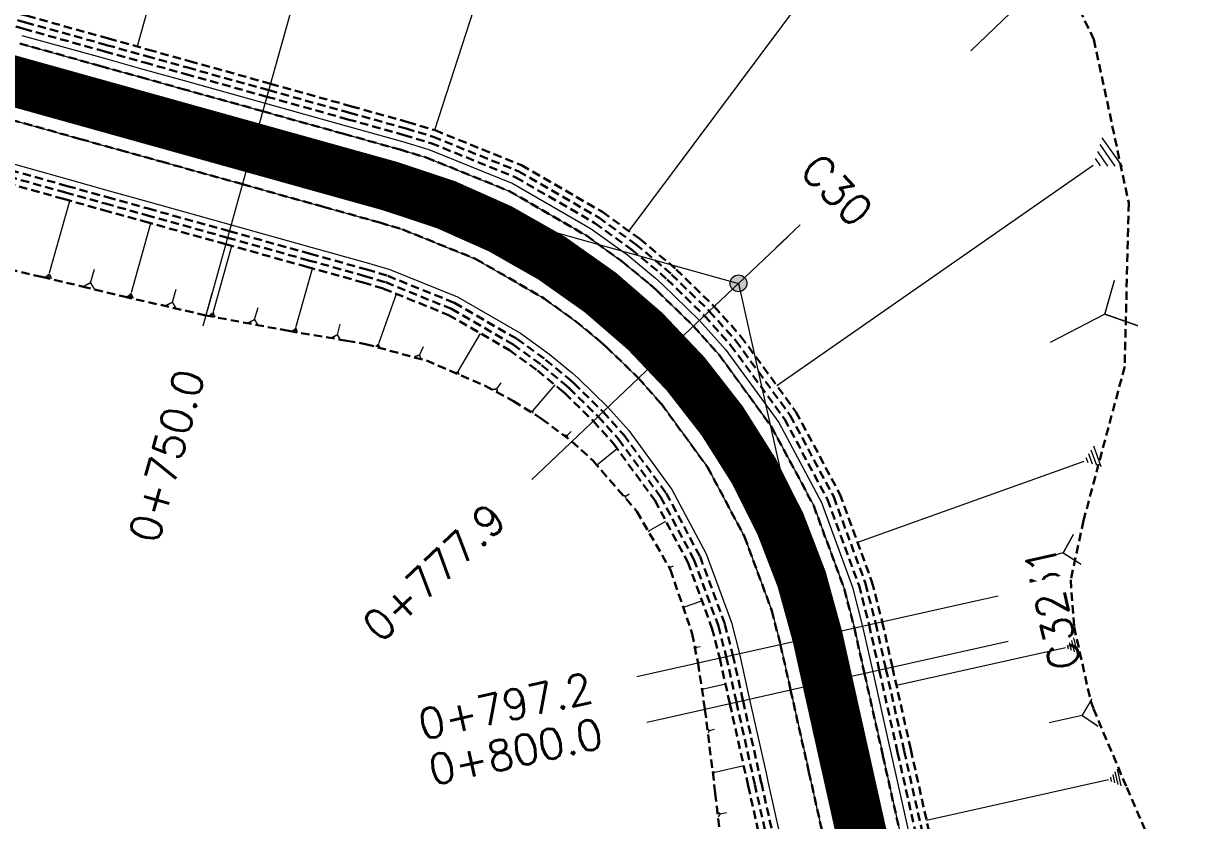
# Model space of a CAD drawing. Header units: metres. Extents: x 544752 to 548977, y 1840603 to 1844608.
# Drawn here: x 545321.3 to 545390.2, y 1844156.7 to 1844204.1 of the extents above; entities that cross this region are included whole.
import ezdxf

# ---------------------------------------------------------------- set-up
doc = ezdxf.new("R2010")
doc.units = ezdxf.units.M
doc.header["$MEASUREMENT"] = 0
for name, pattern in [('ACAD_ISO02W100', [15, 12, -3]), ('Anordnung Grundriss$0$GESTRICHELT', [0.75, 0.5, -0.25]), ('HIDDEN', [0.375, 0.25, -0.125])]:
    doc.linetypes.add(name, pattern=pattern)
doc.layers.add('C-ROAD', color=7, linetype='Continuous')
for name, color, linetype, lineweight in [('C-ROAD-CORR', 5, 'Continuous', 0), ('C-ROAD-SAMP', 150, 'HIDDEN', 0), ('C-ROAD-SAMP-TEXT', 11, 'Continuous', 0), ('C-ROAD-STAN', 11, 'Continuous', 0), ('C-TOPO-FEAT', 94, 'Continuous', 5)]:
    doc.layers.add(name, color=color, linetype=linetype, lineweight=lineweight)

# ---------------------------------------------------------------- blocks, each defined once
blk = doc.blocks.new('STA')
blk.add_circle((0, 0), 0.03600344113496039)
blk = doc.blocks.new('PI')
h = blk.add_hatch(color=256)
h.dxf.hatch_style = 1
h.paths.add_polyline_path([(0.01097384885793593, 0, 1), (-0.01097384885793593, 0, 1)])
at = {"xscale": 0.3048, "yscale": 0.3048, "zscale": 0.3048}
blk.add_blockref('STA', (0, 0), dxfattribs=at)

msp = doc.modelspace()

# ---------------------------------------------------------------- linework, layer by layer
at = {"layer": 'C-ROAD', "color": 3, "linetype": 'Continuous', "lineweight": 13}
for p, q in [((545343.1364417431, 1844194.410548494), (545363.8491782346, 1844188.630537309)), ((545363.8491782346, 1844188.630537309), (545368.5368392748, 1844167.643593362))]:
    msp.add_line(p, q, dxfattribs=at)
at = {"layer": 'C-ROAD', "color": 1, "linetype": 'ACAD_ISO02W100', "lineweight": 60, "ltscale": 0.1, "const_width": 3, "flags": 128}
msp.add_lwpolyline([(545294.8214427129, 1844207.893133711), (545343.1364417431, 1844194.410548494)], dxfattribs=at)
at = {"layer": 'C-ROAD-CORR', "color": 160, "linetype": 'Continuous'}
for p, q in [((545334.8627344263, 1844226.879871774, 780.0105896100216), (545328.1160348161, 1844202.702996206, 754.9100065913393)), ((545354.9178421801, 1844225.913982085, 782.8826782758778), (545345.7803195175, 1844197.737228187, 753.2606911034452)), ((545381.365858727, 1844206.015168983, 779.2578371764009), (545377.6611257155, 1844202.440602744, 774.1082795109261)), ((545386.2268451088, 1844195.588932313, 776.3063194580221), (545385.3315571191, 1844196.874587877, 776.3063194580221)), ((545386.6617610102, 1844195.573609272, 776.6551829387563), (545385.4680436907, 1844197.287816691, 776.6551829387563)), ((545385.357013306, 1844195.619578395, 775.6085924965538), (545385.0585839761, 1844196.04813025, 775.6085924965538)), ((545385.7919292074, 1844195.604255354, 775.957455977288), (545385.1950705476, 1844196.461359064, 775.957455977288)), ((545322.9082841176, 1844189.250876069, 759.449795520066), (545324.1062261729, 1844193.543715188, 754.9929431704558)), ((545327.7682096123, 1844188.077960236, 758.7074460258102), (545328.9187026526, 1844192.200765264, 754.4271241294124)), ((545332.6395330008, 1844186.955853655, 757.9801032930405), (545333.728599302, 1844190.858535258, 753.9283149093549)), ((545322.706601308, 1844189.095906618, 759.6532716891074), (545323.0005836042, 1844189.013869126, 759.6532716891074)), ((545322.7738289112, 1844189.147563102, 759.585446299427), (545322.9698171086, 1844189.09287144, 759.585446299427)), ((545322.8410565144, 1844189.199219585, 759.5176209097465), (545322.9390506131, 1844189.171873755, 759.5176209097465)), ((545325.339462214, 1844188.669549091, 759.06719845132), (545325.5657327168, 1844189.480392037, 758.2253762469545)), ((545337.5467482929, 1844186.011234389, 757.1482733241986), (545338.5258441938, 1844189.519835799, 753.505621455186)), ((545322.6393737048, 1844189.044250134, 759.7210970787879), (545323.0313500997, 1844188.934866811, 759.7210970787879)), ((545327.5099504113, 1844187.879518501, 758.9680016626637), (545327.886401102, 1844187.774467717, 758.9680016626637)), ((545327.5745152115, 1844187.929128935, 758.9028627534503), (545327.8568532296, 1844187.850340847, 758.9028627534503)), ((545327.6390800119, 1844187.978739368, 758.837723844237), (545327.8273053571, 1844187.926213977, 758.837723844237)), ((545327.7036448121, 1844188.028349802, 758.7725849350236), (545327.7977574847, 1844188.002087106, 758.7725849350236)), ((545330.2024808248, 1844187.510065191, 758.3478900786855), (545330.4188828844, 1844188.285544459, 757.5427826661576)), ((545342.4650147962, 1844185.055397456, 756.2598515003901), (545343.5145748497, 1844188.004589606, 753.1240096991437)), ((545335.0926655924, 1844186.480764518, 757.5647231804626), (545335.2923180204, 1844187.196221288, 756.8219314999069)), ((545332.395062688, 1844186.768007054, 758.2267474306283), (545332.7514140496, 1844186.668565106, 758.2267474306283)), ((545332.4561802662, 1844186.814968704, 758.1650863962313), (545332.7234437874, 1844186.740387243, 758.1650863962313)), ((545332.5172978444, 1844186.861930354, 758.1034253618344), (545332.6954735252, 1844186.81220938, 758.1034253618344)), ((545332.5784154226, 1844186.908892004, 758.0417643274375), (545332.667503263, 1844186.884031517, 758.0417643274375)), ((545385.6130620312, 1844186.801327367, 770.9929859128514), (545382.3691613954, 1844185.121999941, 767.332735054858)), ((545337.3269638035, 1844185.842355933, 757.3700121327632), (545337.6473319547, 1844185.752955312, 757.3700121327632)), ((545337.3819099258, 1844185.884575547, 757.3145774306221), (545337.6221860392, 1844185.817525081, 757.3145774306221)), ((545337.4368560482, 1844185.926795161, 757.2591427284809), (545337.5970401238, 1844185.882094851, 757.2591427284809)), ((545337.4918021705, 1844185.969014775, 757.2037080263398), (545337.5718942083, 1844185.94666462, 757.2037080263398)), ((545340.0066743147, 1844185.575893043, 756.7252443724838), (545340.1830299159, 1844186.207865366, 756.0691267645899)), ((545347.2168107919, 1844183.425097746, 755.3844109110704), (545348.5144127591, 1844185.655791639, 752.7967442248068)), ((545342.3162537321, 1844184.956783558, 756.402883148074), (545342.5180310408, 1844184.884974943, 756.402883148074)), ((545342.3658407535, 1844184.989654857, 756.3552059321794), (545342.5003589592, 1844184.941782448, 756.3552059321794)), ((545342.4154277749, 1844185.022526157, 756.3075287162848), (545342.4826868777, 1844184.998589952, 756.3075287162848)), ((545342.2666667107, 1844184.923912258, 756.4505603639686), (545342.5357031223, 1844184.828167439, 756.4505603639686)), ((545344.8887803224, 1844184.370877488, 755.8006996406991), (545345.1210644307, 1844184.870951504, 755.2485831982707)), ((545347.0362446198, 1844183.348662386, 755.5416995216409), (545347.2396302094, 1844183.23035232, 755.5416995216409)), ((545347.0813861628, 1844183.367771226, 755.5023773689983), (545347.233925355, 1844183.279038677, 755.5023773689983)), ((545347.1265277058, 1844183.386880066, 755.4630552163557), (545347.2282205006, 1844183.327725033, 755.4630552163557)), ((545347.1716692488, 1844183.405988906, 755.423733063713), (545347.2225156463, 1844183.37641139, 755.423733063713)), ((545349.4893968663, 1844182.35551168, 754.982938575292), (545349.7469265251, 1844182.718167668, 754.5378793168738)), ((545351.6511790754, 1844181.078878343, 754.5818717067956), (545352.9445956693, 1844182.592689355, 752.5902005590611)), ((545351.503354593, 1844181.045783736, 754.703092393786), (545351.6415590434, 1844180.92770035, 754.703092393786)), ((545351.5403107136, 1844181.054057387, 754.6727872220384), (545351.6439640514, 1844180.965494848, 754.6727872220384)), ((545351.5772668341, 1844181.062331039, 754.6424820502908), (545351.6463690595, 1844181.003289346, 754.6424820502908)), ((545351.6142229547, 1844181.070604691, 754.6121768785432), (545351.6487740674, 1844181.041083845, 754.6121768785432)), ((545353.6765093898, 1844179.599456115, 754.1791981288109), (545353.9082864705, 1844179.826541583, 753.8545247308854)), ((545355.5117201386, 1844177.895964318, 753.81953338417), (545356.6287813016, 1844178.812860749, 752.3730337273187)), ((545385.4024033365, 1844177.721562749, 766.8373024376745), (545384.9631882217, 1844178.947626192, 766.8373024376745)), ((545384.6246659469, 1844177.961728982, 766.1849784394346), (545384.5148621681, 1844178.268244843, 766.1849784394346)), ((545384.8839117434, 1844177.881673571, 766.4024197721812), (545384.664304186, 1844178.494705292, 766.4024197721812)), ((545385.14315754, 1844177.80161816, 766.6198611049278), (545384.8137462038, 1844178.721165742, 766.6198611049278)), ((545355.4019150166, 1844177.891151615, 753.9075425403962), (545355.4855948994, 1844177.789203844, 753.9075425403962)), ((545355.4293662971, 1844177.892354791, 753.8855402513396), (545355.4921262092, 1844177.815893963, 753.8855402513396)), ((545355.4568175776, 1844177.893557967, 753.8635379622831), (545355.498657519, 1844177.842584081, 753.8635379622831)), ((545355.4842688581, 1844177.894761143, 753.8415356732265), (545355.5051888288, 1844177.8692742, 753.8415356732265)), ((545357.1416039341, 1844175.989854805, 753.4666113318686), (545357.3405624737, 1844176.125883295, 753.2250125487332)), ((545358.4781614026, 1844173.948916893, 753.2213012489882), (545358.5282525861, 1844173.859968883, 753.2213012489882)), ((545358.4992474689, 1844173.946146922, 753.2042457864198), (545358.5368158565, 1844173.879435915, 753.2042457864198)), ((545358.520333535, 1844173.943376952, 753.1871903238515), (545358.5453791269, 1844173.898902947, 753.1871903238515)), ((545358.5414196013, 1844173.940606981, 753.1701348612831), (545358.5539423972, 1844173.918369979, 753.1701348612831)), ((545358.5625056676, 1844173.93783701, 753.1530793987148), (545359.5379295043, 1844174.487148171, 752.0308752167034)), ((545359.808116315, 1844171.762333281, 752.8726535748613), (545359.992169162, 1844171.845869215, 752.6704519508423)), ((545360.5621897698, 1844169.425855343, 752.7372911246943), (545360.5954678057, 1844169.331581522, 752.7372911246943)), ((545360.5820618276, 1844169.419617455, 752.72059433025), (545360.6070203546, 1844169.348912089, 752.72059433025)), ((545360.6019338855, 1844169.413379566, 752.7038975358058), (545360.6185729034, 1844169.366242656, 752.7038975358058)), ((545360.6218059433, 1844169.407141678, 752.6872007413616), (545360.6301254523, 1844169.383573223, 752.6872007413616)), ((545360.6416780011, 1844169.40090379, 752.6705039469174), (545361.6752885975, 1844169.765761504, 751.5721300645625)), ((545361.347032851, 1844166.999448813, 752.4818854724666), (545361.5670520696, 1844167.056186565, 752.2545894238224)), ((545361.6818573064, 1844164.576122853, 752.4449618391401), (545361.7082897542, 1844164.457783174, 752.4449618391401)), ((545361.7048846422, 1844164.565735801, 752.4247525496024), (545361.724708978, 1844164.476981042, 752.4247525496024)), ((545361.7279119779, 1844164.555348749, 752.4045432600648), (545361.7411282017, 1844164.49617891, 752.4045432600648)), ((545361.7509393136, 1844164.544961697, 752.3843339705271), (545361.7575474256, 1844164.515376777, 752.3843339705271)), ((545361.7739666493, 1844164.534574645, 752.3641246809894), (545363.0699967367, 1844164.82405699, 751.0361585611986)), ((545384.2662855067, 1844162.946093431, 760.7734190593378), (545382.3123493495, 1844162.509660646, 758.7713351244251)), ((545362.125240599, 1844162.060799552, 752.293320893729), (545362.4122720251, 1844162.124911127, 751.9992166033057)), ((545362.3276007575, 1844159.638146681, 752.3430355091755), (545362.3624051808, 1844159.482325158, 752.3430355091755)), ((545362.3579215643, 1844159.624469728, 752.3164253111644), (545362.3840248818, 1844159.507603585, 752.3164253111644)), ((545362.388242371, 1844159.610792775, 752.2898151131533), (545362.4056445827, 1844159.532882013, 752.2898151131533)), ((545362.4185631778, 1844159.597115821, 752.2632049151422), (545362.4272642836, 1844159.558160441, 752.2632049151422)), ((545362.4488839846, 1844159.583438868, 752.2365947171311), (545364.1554069768, 1844159.964609246, 750.4880205609376)), ((545386.4045578279, 1844158.852839338, 761.4781419913555), (545386.2393533969, 1844159.592469636, 761.4781419913555)), ((545386.5964541881, 1844158.766279718, 761.6465544013458), (545386.3761816135, 1844159.752453448, 761.6465544013458)), ((545385.8288687471, 1844159.1125182, 760.9729047613846), (545375.0285113162, 1844156.700141492, 749.9064110973948)), ((545386.0207651074, 1844159.025958579, 761.1413171713749), (545385.9656969637, 1844159.272502012, 761.1413171713749)), ((545386.2126614676, 1844158.939398959, 761.3097295813652), (545386.1025251803, 1844159.432485824, 761.3097295813652)), ((545362.7565816289, 1844157.104307601, 752.1834627790182), (545363.1310377175, 1844157.187946421, 751.7997795575311))]:
    msp.add_line(p, q, dxfattribs=at)
at = {"layer": 'C-ROAD-CORR', "color": 5, "linetype": 'Anordnung Grundriss$0$GESTRICHELT', "lineweight": 30, "extrusion": (0.1900608061445569, 0.6810850827952653, 0.707106781159287), "const_width": 0.1, "elevation": 1360231.107882556}
msp.add_lwpolyline([(-29564.44249101105, -1359157.155118098), (-29564.09034139803, -1359157.624650915), (-29563.73819178506, -1359157.155118098)], dxfattribs=at)
at = {"layer": 'C-ROAD-CORR', "color": 5, "linetype": 'Anordnung Grundriss$0$GESTRICHELT', "lineweight": 30, "extrusion": (-0.6285887829811433, -0.3254126750246461, 0.7063870984407835), "const_width": 0.1, "elevation": -942400.419536934}
msp.add_lwpolyline([(-1387009.234429439, 941576.2978549482), (-1387007.707004746, 941574.2612886914), (-1387006.179580054, 941576.297854948)], dxfattribs=at)
at = {"layer": 'C-ROAD-CORR', "color": 5, "linetype": 'Anordnung Grundriss$0$GESTRICHELT', "lineweight": 30, "extrusion": (0.190060806316641, 0.6810850827758834, 0.7071067811317019), "const_width": 0.1, "elevation": 1360230.733874856}
msp.add_lwpolyline([(-29569.42237969785, -1359157.818737925), (-29569.08558855281, -1359158.267792784), (-29568.74879740825, -1359157.818737925)], dxfattribs=at)
at = {"layer": 'C-ROAD-CORR', "color": 5, "linetype": 'Anordnung Grundriss$0$GESTRICHELT', "lineweight": 30, "extrusion": (0.1900608063747904, 0.681085082821407, 0.7071067810722237), "const_width": 0.1, "elevation": 1360230.408598977}
msp.add_lwpolyline([(-29574.38307984883, -1359158.635555633), (-29574.07235651393, -1359159.049853414), (-29573.76163317839, -1359158.635555633)], dxfattribs=at)
at = {"layer": 'C-ROAD-CORR', "color": 5, "linetype": 'Anordnung Grundriss$0$GESTRICHELT', "lineweight": 30, "extrusion": (0.1900608062261356, 0.6810850826209973, 0.7071067813052148), "const_width": 0.1, "elevation": 1360230.132213332}
msp.add_lwpolyline([(-29579.32345471508, -1359159.595611472), (-29579.04898872849, -1359159.961566121), (-29578.7745227422, -1359159.595611472)], dxfattribs=at)
at = {"layer": 'C-ROAD-CORR', "color": 5, "linetype": 'Anordnung Grundriss$0$GESTRICHELT', "lineweight": 30, "extrusion": (0.2980796995670155, 0.6417223867355641, 0.7066405529464388), "const_width": 0.1, "elevation": 1346544.716092284}
msp.add_lwpolyline([(282308.4268287822, -1343702.324168369), (282308.6574249509, -1343702.631629927), (282308.8880211192, -1343702.324168368)], dxfattribs=at)
at = {"layer": 'C-ROAD-CORR', "color": 5, "linetype": 'Anordnung Grundriss$0$GESTRICHELT', "lineweight": 30, "extrusion": (0.4095284637663145, 0.5767023109130756, 0.7068952411444859), "const_width": 0.1, "elevation": 1287414.058623572}
msp.add_lwpolyline([(623115.1530642281, -1285576.47535996), (623115.3391073552, -1285576.723417462), (623115.5251504814, -1285576.475359961)], dxfattribs=at)
at = {"layer": 'C-ROAD-CORR', "color": 5, "linetype": 'Anordnung Grundriss$0$GESTRICHELT', "lineweight": 30, "extrusion": (-0.505234891769405, -0.4950079667068432, -0.706898024495411), "const_width": 0.1, "elevation": -1188948.427281554}
msp.add_lwpolyline([(-935635.3593255805, -1187180.282992264), (-935635.4950464361, -1187180.463953405), (-935635.630767291, -1187180.282992264)], dxfattribs=at)
at = {"layer": 'C-ROAD-CORR', "color": 5, "linetype": 'Anordnung Grundriss$0$GESTRICHELT', "lineweight": 30, "extrusion": (-0.5844240766504094, -0.399572317286497, -0.7062509907176169), "const_width": 0.1, "elevation": -1056133.654217716}
msp.add_lwpolyline([(-1214573.273751159, -1052517.458597549), (-1214573.374524055, -1052517.59296141), (-1214573.47529695, -1052517.458597549)], dxfattribs=at)
at = {"layer": 'C-ROAD-CORR', "color": 5, "linetype": 'Anordnung Grundriss$0$GESTRICHELT', "lineweight": 30, "extrusion": (-0.6440154354744014, -0.2922988247779448, -0.7069692467881113), "const_width": 0.1, "elevation": -890801.6309457794}
msp.add_lwpolyline([(-1453906.388566947, -889390.576374312), (-1453906.473112202, -889390.6891013185), (-1453906.557657457, -889390.5763743117)], dxfattribs=at)
at = {"layer": 'C-ROAD-CORR', "color": 5, "linetype": 'Anordnung Grundriss$0$GESTRICHELT', "lineweight": 30, "extrusion": (-0.68482548539703, -0.1766002938218874, -0.7069840102666717), "const_width": 0.1, "elevation": -699689.7758188837}
msp.add_lwpolyline([(-1649565.619663489, -698382.7606695173), (-1649565.714706063, -698382.8873929502), (-1649565.809748637, -698382.7606695174)], dxfattribs=at)
at = {"layer": 'C-ROAD-CORR', "color": 5, "linetype": 'Anordnung Grundriss$0$GESTRICHELT', "lineweight": 30, "extrusion": (-0.6901016898814556, -0.1541416803448175, 0.7071067811888354), "const_width": 0.1, "elevation": -660095.0310953114}
msp.add_lwpolyline([(-1680925.911209778, 661172.043864446), (-1680925.073701478, 661170.927186713), (-1680924.236193179, 661172.0438644462)], dxfattribs=at)
at = {"layer": 'C-ROAD-CORR', "color": 5, "linetype": 'Anordnung Grundriss$0$GESTRICHELT', "lineweight": 30, "extrusion": (-0.6901016896994397, -0.154141680349247, -0.7071067813655084), "const_width": 0.1, "elevation": -661149.5147233686}
msp.add_lwpolyline([(-1680928.913120429, -660085.4476015347), (-1680929.036149629, -660085.6116404677), (-1680929.159178829, -660085.4476015348)], dxfattribs=at)
at = {"layer": 'C-ROAD-CORR', "color": 5, "linetype": 'Anordnung Grundriss$0$GESTRICHELT', "lineweight": 30, "extrusion": (-0.6901016897712422, -0.1541416801212823, -0.7071067813451266), "const_width": 0.1, "elevation": -661149.1083482044}
msp.add_lwpolyline([(-1680923.901042882, -660085.1465877843), (-1680924.061544586, -660085.3605900558), (-1680924.222046289, -660085.1465877843)], dxfattribs=at)
at = {"layer": 'C-ROAD-SAMP', "color": 1, "linetype": 'Continuous', "lineweight": 13}
for points in [[(545337.6620457716, 1844206.320273328), (545334.9741800734, 1844196.688275716), (545332.2863143751, 1844187.056278104)], [(545378.2963509674, 1844169.823485911), (545368.5368392749, 1844167.643593363), (545358.7773275825, 1844165.463700814)], [(545378.9008161669, 1844167.117258401), (545369.1413044744, 1844164.937365852), (545359.381792782, 1844162.757473303)]]:
    msp.add_lwpolyline(points, dxfattribs=at)
at = {"layer": 'C-ROAD-SAMP-TEXT', "color": 1, "linetype": 'Continuous', "lineweight": -3}
for p, q in [((545334.7053935035, 1844195.725075955), (545335.2429666432, 1844197.651475477)), ((545358.8113182875, 1844183.849879788), (545360.2620804106, 1844185.226574839)), ((545367.5608881057, 1844167.425604108), (545369.5127904442, 1844167.861582617)), ((545368.1653533052, 1844164.719376597), (545370.1172556437, 1844165.155355107))]:
    msp.add_line(p, q, dxfattribs=at)
at = {"layer": 'C-ROAD-SAMP-TEXT', "color": 4, "linetype": 'Continuous', "lineweight": 5}
for p, q in [((545332.5551009449, 1844188.019477866), (545332.0175278053, 1844186.093078343)), ((545359.7532787517, 1844165.681690069), (545357.8013764132, 1844165.245711559)), ((545360.3577439513, 1844162.975462558), (545358.4058416127, 1844162.539484049))]:
    msp.add_line(p, q, dxfattribs=at)
at = {"layer": 'C-ROAD-SAMP-TEXT', "color": 4, "linetype": 'Continuous', "lineweight": 9}
msp.add_line((545379.2723021366, 1844170.041475166), (545377.3203997981, 1844169.605496657), dxfattribs=at)

# ---------------------------------------------------------------- block references
at = {"layer": 'C-ROAD-STAN', "color": 3, "linetype": 'Continuous', "lineweight": -3, "xscale": 45.56286554269575, "yscale": 45.56286554269575, "zscale": 45.56286554269575, "rotation": 334.5}
msp.add_blockref('PI', (545363.8491782346, 1844188.630537309), dxfattribs=at)

# ---------------------------------------------------------------- texts
at = {"layer": 'C-ROAD-SAMP-TEXT', "color": 1, "linetype": 'Continuous', "lineweight": 13, "char_height": 1.8, "attachment_point": 5, "bg_fill": 3, "box_fill_scale": 1.416666666666667, "bg_fill_color": 256, "bg_fill_true_color": 13158600, "bg_fill_transparency": 0}
for s, insert, width, rotation in [('{\\Fsimplex.shx|c0;C30}', (545369.6920342105, 1844194.175092667), 4.761428571428572, 313.49944310577894), ('{\\Fsimplex.shx|c0;C31}', (545382.2001556443, 1844170.695442931), 3.982285714285715, 102.59095965750386)]:
    msp.add_mtext(s, dxfattribs=dict(at, insert=insert, width=width, rotation=rotation))
at = {"layer": 'C-ROAD-SAMP-TEXT', "color": 1, "linetype": 'Continuous', "lineweight": -3, "char_height": 1.8, "attachment_point": 5, "bg_fill": 3, "box_fill_scale": 1.416666666666667, "bg_fill_color": 256, "bg_fill_true_color": 13158600, "bg_fill_transparency": 0}
for s, insert, width, rotation in [('{\\Fsimplex.shx|c0;0+750.0}', (545329.8672352467, 1844178.387480254), 11.25428571428571, 74.40792655456974), ('{\\Fsimplex.shx|c0;0+777.9}', (545345.7544591798, 1844171.459624333), 11.16771428571429, 43.49944310577893)]:
    msp.add_mtext(s, dxfattribs=dict(at, insert=insert, width=width, rotation=rotation))

# ---------------------------------------------------------------- next in the draw order: linework, layer by layer
at = {"layer": 'C-ROAD-CORR', "color": 160, "linetype": 'Continuous'}
for p, q in [((545374.2996241144, 1844214.472901996, 781.1143891307902), (545357.3253408507, 1844191.742516207, 752.7316787525621)), ((545384.9220974046, 1844195.634901436, 775.2597290158196), (545366.1277234708, 1844182.547121378, 752.3103333852032)), ((545384.3654201503, 1844178.041784393, 765.967537106688), (545370.925145369, 1844173.227048364, 751.6658077231069)), ((545383.1402112548, 1844172.60554422, 762.8167439814067), (545381.0046350246, 1844172.055425243, 760.6106819635538))]:
    msp.add_line(p, q, dxfattribs=at)
at = {"layer": 'C-ROAD-CORR', "color": 5, "linetype": 'Anordnung Grundriss$0$GESTRICHELT', "lineweight": 30, "extrusion": (-0.6848721568598561, -0.176421316500235, 0.7069834848442024), "const_width": 0.1, "elevation": -698329.7876353058}
msp.add_lwpolyline([(-1649825.118174958, 699166.147146798), (-1649824.195724076, 699164.9172122882), (-1649823.273273193, 699166.147146798)], dxfattribs=at)
at = {"layer": 'C-ROAD-SAMP', "color": 1, "linetype": 'Continuous', "lineweight": 13}
msp.add_lwpolyline([(545366.7905099645, 1844191.421702566), (545359.5366993491, 1844184.538227313), (545352.2828887337, 1844177.65475206)], dxfattribs=at)
at = {"layer": 'C-ROAD-SAMP-TEXT', "color": 4, "linetype": 'Continuous', "lineweight": 9}
for p, q in [((545367.515891026, 1844192.110050091), (545366.0651289029, 1844190.733355041)), ((545379.8767673362, 1844167.335247656), (545377.9248649976, 1844166.899269146))]:
    msp.add_line(p, q, dxfattribs=at)
at = {"layer": 'C-ROAD-SAMP-TEXT', "color": 4, "linetype": 'Continuous', "lineweight": 5}
msp.add_line((545353.0082697952, 1844178.343099586), (545351.5575076721, 1844176.966404535), dxfattribs=at)

# ---------------------------------------------------------------- next in the draw order: texts
at = {"layer": 'C-ROAD-SAMP-TEXT', "color": 1, "linetype": 'Continuous', "lineweight": 13, "insert": (545382.8046208438, 1844167.989215421), "char_height": 1.8, "width": 4.761428571428572, "attachment_point": 5, "rotation": 102.59095965750386, "bg_fill": 3, "box_fill_scale": 1.416666666666667, "bg_fill_color": 256, "bg_fill_true_color": 13158600, "bg_fill_transparency": 0}
msp.add_mtext('{\\Fsimplex.shx|c0;C32}', dxfattribs=at)
at = {"layer": 'C-ROAD-SAMP-TEXT', "color": 1, "linetype": 'Continuous', "lineweight": -3, "insert": (545349.9937670593, 1844163.50179752), "char_height": 1.8, "width": 11.25428571428571, "attachment_point": 5, "rotation": 12.590959657503856, "bg_fill": 3, "box_fill_scale": 1.416666666666667, "bg_fill_color": 256, "bg_fill_true_color": 13158600, "bg_fill_transparency": 0}
msp.add_mtext('{\\Fsimplex.shx|c0;0+797.2}', dxfattribs=at)

# ---------------------------------------------------------------- next in the draw order: linework, layer by layer
at = {"layer": 'C-ROAD', "color": 1, "linetype": 'ACAD_ISO02W100', "lineweight": -3, "ltscale": 0.1, "const_width": 3, "flags": 128}
msp.add_lwpolyline([(545343.1364417431, 1844194.410548494, -0.2764646797942309), (545368.5368392747, 1844167.643593362)], format="xyb", dxfattribs=at)
at = {"layer": 'C-ROAD', "color": 1, "linetype": 'ACAD_ISO02W100', "lineweight": 60, "ltscale": 0.1, "const_width": 3, "flags": 128}
msp.add_lwpolyline([(545368.5368392748, 1844167.643593362), (545444.924765694, 1843825.650194897)], dxfattribs=at)
at = {"layer": 'C-ROAD-CORR', "color": 160, "linetype": 'Continuous'}
for p, q in [((545383.4482199494, 1844166.886633966, 761.3068959034547), (545383.397058984, 1844167.115684723, 761.3068959034547)), ((545383.6265009366, 1844166.806215898, 761.4633591666692), (545383.5241790061, 1844167.264317412, 761.4633591666692)), ((545383.8047819239, 1844166.725797829, 761.6198224298837), (545383.6512990281, 1844167.412950101, 761.6198224298837)), ((545383.9830629111, 1844166.645379761, 761.7762856930982), (545383.7784190502, 1844167.561582789, 761.7762856930982)), ((545383.2699389621, 1844166.967052034, 761.1504326402402), (545373.2358852506, 1844164.725837555, 750.8691255137351))]:
    msp.add_line(p, q, dxfattribs=at)
at = {"layer": 'C-ROAD-CORR', "color": 1, "linetype": 'Anordnung Grundriss$0$GESTRICHELT', "lineweight": 30}
msp.add_polyline3d([(545383.1384080981, 1844206.934976652, 781.1456710606229), (545384.9674438601, 1844203.123692038, 779.8855563046793), (545387.0378892272, 1844193.402814446, 775.5722375494788), (545386.7969460689, 1844183.684175762, 770.4386043029481), (545384.3533860473, 1844174.538843194, 764.5734965716342), (545383.5894558864, 1844171.005758174, 762.7478521621151), (545383.7939449231, 1844168.21019166, 762.0568941067712), (545384.7719595272, 1844163.830080895, 761.5499316311802), (545384.9418405392, 1844163.343379426, 761.5481880204547), (545386.9185310069, 1844158.661687491, 761.8567828572401), (545388.9415504439, 1844153.990343633, 762.2128482753018)], dxfattribs=at)
at = {"layer": 'C-ROAD-CORR', "color": 11, "linetype": 'Anordnung Grundriss$0$GESTRICHELT', "lineweight": 30}
msp.add_polyline3d([(545383.1384080981, 1844206.934976652, 781.1456710606229), (545384.9674438601, 1844203.123692038, 779.8855563046793), (545387.0378892272, 1844193.402814446, 775.5722375494788), (545386.7969460689, 1844183.684175762, 770.4386043029481), (545384.3533860473, 1844174.538843194, 764.5734965716342), (545383.5894558864, 1844171.005758174, 762.7478521621151), (545383.7939449231, 1844168.21019166, 762.0568941067712), (545384.7719595272, 1844163.830080895, 761.5499316311802), (545384.9418405392, 1844163.343379426, 761.5481880204547), (545386.9185310069, 1844158.661687491, 761.8567828572401), (545388.9415504439, 1844153.990343633, 762.2128482753018)], dxfattribs=at)

# ---------------------------------------------------------------- next in the draw order: texts
at = {"layer": 'C-ROAD-SAMP-TEXT', "color": 1, "linetype": 'Continuous', "lineweight": -3, "insert": (545350.5982322588, 1844160.79557001), "char_height": 1.8, "width": 11.25428571428572, "attachment_point": 5, "rotation": 12.590959657503856, "bg_fill": 3, "box_fill_scale": 1.416666666666667, "bg_fill_color": 256, "bg_fill_true_color": 13158600, "bg_fill_transparency": 0}
msp.add_mtext('{\\Fsimplex.shx|c0;0+800.0}', dxfattribs=at)

# ---------------------------------------------------------------- next in the draw order: linework, layer by layer
at = {"layer": 'C-ROAD-CORR', "color": 1, "linetype": 'Anordnung Grundriss$0$GESTRICHELT', "lineweight": 30}
for points in [[(545316.7718918012, 1844205.868646169, 756.2803700648469), (545321.587890607, 1844204.52471332, 755.6986012310829), (545326.4038894128, 1844203.180780471, 755.116832397319), (545328.7781929399, 1844202.518217079, 754.8300184154756), (545331.2198882184, 1844201.836847622, 754.5448558381944), (545336.0358870242, 1844200.492914773, 754.039811037302), (545340.85188583, 1844199.148981924, 753.610957187584), (545344.1981486939, 1844198.215187551, 753.3578412492203), (545345.819353631, 1844197.725436337, 753.2582942890405), (545350.9604273973, 1844195.646847699, 752.9818223416713), (545355.763357566, 1844192.875019422, 752.7815413454765), (545357.9780510922, 1844191.269273981, 752.7108425340309), (545359.7098652824, 1844189.840499137, 752.6604211593818), (545360.1352250644, 1844189.463576213, 752.6472435879415), (545362.4019545419, 1844187.257200039, 752.5586915323081), (545363.9914503011, 1844185.478516976, 752.4748921619788), (545367.2574294701, 1844180.996937984, 752.2233112571363), (545369.8699778599, 1844176.105541342, 751.8925008734142), (545371.7785522473, 1844170.898957625, 751.4824610108125), (545372.3918463934, 1844168.504650919, 751.2743175777292), (545372.9963115931, 1844165.798423409, 750.9931916693309), (545373.9746410248, 1844161.418382965, 750.4865517792424), (545374.0862578675, 1844160.918667563, 750.4251082868451), (545375.1762041419, 1844156.038911717, 749.8251082868495)], [(545318.9269035658, 1844194.989035685, 755.6186012310828), (545323.7429023716, 1844193.645102836, 755.0368323973189), (545326.1172058987, 1844192.982539444, 754.7500184154756), (545328.5589011773, 1844192.301169987, 754.4648558381944), (545333.374899983, 1844190.957237137, 753.959811037302), (545338.1908987889, 1844189.613304289, 753.5309571875839), (545341.5371616527, 1844188.679509916, 753.2778412492203), (545342.7557964252, 1844188.311371474, 753.1782942890404), (545346.6202623639, 1844186.74892842, 752.9018223416713), (545350.2305509703, 1844184.665387812, 752.7015413454765), (545351.8953019711, 1844183.458373704, 752.6308425340309), (545353.1970800149, 1844182.384385668, 752.5804211593818), (545353.5168164092, 1844182.101058514, 752.5672435879414), (545355.2206820328, 1844180.442559538, 752.4786915323081), (545356.4154815048, 1844179.105550885, 752.3948921619788), (545358.8704677253, 1844175.736817007, 752.1433112571362), (545360.834280097, 1844172.060029516, 751.8125008734141), (545362.2689260576, 1844168.146320756, 751.4024610108124), (545362.7299298177, 1844166.346557296, 751.1943175777292), (545363.3343950175, 1844163.640329786, 750.9131916693309), (545364.3127244492, 1844159.260289342, 750.4065517792424), (545364.4243412919, 1844158.76057394, 750.3451082868451), (545365.5142875663, 1844153.880818093, 749.7451082868495)], [(545317.5802822511, 1844190.163402732, 760.6286034630045), (545322.4495950458, 1844189.010521174, 759.8484839864428), (545324.8514270664, 1844188.446606455, 759.4592523376466), (545327.3162234561, 1844187.848020095, 759.0881438324056), (545332.1943609891, 1844186.726762089, 758.3519166203365), (545337.1275180491, 1844185.80266719, 757.4871843921904), (545340.5715309095, 1844185.219161053, 756.8703970225832), (545341.6853403598, 1844185.021946092, 756.6375132085523), (545345.2976755534, 1844184.037448422, 755.9186683196186), (545348.7951081618, 1844182.535463975, 755.2700178609053), (545350.4672070759, 1844181.624547158, 754.9551434678393), (545351.816116456, 1844180.803399873, 754.6796058663444), (545352.1469671826, 1844180.577196857, 754.6163022135247), (545353.951428063, 1844179.238105941, 754.2284669773104), (545355.2025216933, 1844178.085199303, 753.979943850611), (545357.8112405388, 1844175.072492629, 753.3936268618933), (545359.8093661518, 1844171.601149461, 752.9354521189956), (545361.0932998668, 1844167.806026413, 752.6263471086867), (545361.4450967285, 1844166.059575921, 752.5108107893942), (545361.8543698258, 1844163.309750143, 752.4296867955793), (545362.4080686793, 1844158.834863864, 752.3581409877287), (545362.4663326032, 1844158.32323151, 752.3513651061445), (545363.0352838952, 1844153.327105797, 752.2851981491699)]]:
    msp.add_polyline3d(points, dxfattribs=at)
at = {"layer": 'C-ROAD-CORR', "color": 92, "linetype": 'Anordnung Grundriss$0$GESTRICHELT', "lineweight": 30}
for points in [[(545316.5568625453, 1844205.09808636, 755.8803700648469), (545321.3728613511, 1844203.754153511, 755.2986012310829), (545326.1888601569, 1844202.410220662, 754.716832397319), (545328.5631636841, 1844201.74765727, 754.4300184154756), (545331.0048589626, 1844201.066287813, 754.1448558381944), (545335.8208577684, 1844199.722354964, 753.639811037302), (545340.6368565742, 1844198.378422115, 753.210957187584), (545343.983119438, 1844197.444627742, 752.9578412492203), (545345.5717934527, 1844196.964703823, 752.8582942890405), (545350.6097069905, 1844194.927823919, 752.5818223416713), (545355.3162620835, 1844192.211614848, 752.3815413454765), (545357.4865158098, 1844190.63809012, 752.3108425340309), (545359.1835796041, 1844189.237984917, 752.2604211593818), (545359.600404163, 1844188.868625288, 752.2472435879415), (545361.8216496926, 1844186.706522018, 752.1586915323081), (545363.3792508024, 1844184.963529818, 752.0748921619788), (545366.5796951876, 1844180.571877703, 751.8233112571363), (545369.139820465, 1844175.778631296, 751.4925008734142), (545371.0100976058, 1844170.676522322, 751.0824610108125), (545371.611085458, 1844168.330259515, 750.8743175777292), (545372.2155506577, 1844165.624032005, 750.593191669331), (545373.1938800894, 1844161.243991561, 750.0865517792424), (545373.3054969321, 1844160.744276159, 750.0251082868451), (545374.3954432065, 1844155.864520313, 749.4251082868495)], [(545316.6643771733, 1844205.483366265, 755.8803700648469), (545321.4803759791, 1844204.139433416, 755.2986012310829), (545326.2963747849, 1844202.795500567, 754.716832397319), (545328.6706783121, 1844202.132937175, 754.4300184154756), (545331.1123735906, 1844201.451567718, 754.1448558381944), (545335.9283723964, 1844200.107634868, 753.639811037302), (545340.7443712022, 1844198.76370202, 753.210957187584), (545344.090634066, 1844197.829907647, 752.9578412492203), (545345.6955735419, 1844197.34507008, 752.8582942890405), (545350.7850671939, 1844195.287335809, 752.5818223416713), (545355.5398098247, 1844192.543317135, 752.3815413454765), (545357.732283451, 1844190.953682051, 752.3108425340309), (545359.4467224432, 1844189.539242027, 752.2604211593818), (545359.8678146137, 1844189.16610075, 752.2472435879415), (545362.1118021172, 1844186.981861028, 752.1586915323081), (545363.6853505519, 1844185.221023397, 752.0748921619788), (545366.9185623288, 1844180.784407843, 751.8233112571363), (545369.5048991624, 1844175.942086319, 751.4925008734142), (545371.3943249265, 1844170.787739974, 751.0824610108125), (545372.0014659256, 1844168.417455217, 750.8743175777292), (545372.6059311253, 1844165.711227707, 750.593191669331), (545373.5842605571, 1844161.331187263, 750.0865517792424), (545373.6958773998, 1844160.831471861, 750.0251082868451), (545374.7858236742, 1844155.951716015, 749.4251082868495)], [(545319.0344181937, 1844195.374315589, 755.2186012310829), (545323.8504169995, 1844194.03038274, 754.6368323973189), (545326.2247205267, 1844193.367819348, 754.3500184154756), (545328.6664158052, 1844192.686449891, 754.0648558381944), (545333.482414611, 1844191.342517042, 753.559811037302), (545338.2984134168, 1844189.998584193, 753.1309571875839), (545341.6446762807, 1844189.06478982, 752.8778412492203), (545342.8795765142, 1844188.691737731, 752.7782942890404), (545346.7956225673, 1844187.10844031, 752.5018223416713), (545350.4540987116, 1844184.9970901, 752.3015413454765), (545352.1410696123, 1844183.773965635, 752.2308425340309), (545353.4602228539, 1844182.685642778, 752.1804211593818), (545353.7842268599, 1844182.398533976, 752.1672435879415), (545355.5108344574, 1844180.717898548, 752.0786915323081), (545356.7215812542, 1844179.363044465, 751.9948921619788), (545359.2093348665, 1844175.949347147, 751.7433112571363), (545361.1993587945, 1844172.223484539, 751.4125008734142), (545362.6531533784, 1844168.257538407, 751.0024610108125), (545363.1203102855, 1844166.433752998, 750.7943175777292), (545363.7247754852, 1844163.727525488, 750.5131916693309), (545364.703104917, 1844159.347485044, 750.0065517792424), (545364.8147217596, 1844158.847769642, 749.9451082868451), (545365.904668034, 1844153.968013795, 749.3451082868495)], [(545319.1419328216, 1844195.759595494, 755.2186012310829), (545323.9579316274, 1844194.415662645, 754.6368323973189), (545326.3322351546, 1844193.753099253, 754.3500184154756), (545328.7739304331, 1844193.071729796, 754.0648558381944), (545333.5899292389, 1844191.727796946, 753.559811037302), (545338.4059280447, 1844190.383864098, 753.1309571875839), (545341.7521909085, 1844189.450069725, 752.8778412492203), (545343.0033566034, 1844189.072103988, 752.7782942890404), (545346.9709827707, 1844187.4679522, 752.5018223416713), (545350.6776464528, 1844185.328792387, 752.3015413454765), (545352.3868372536, 1844184.089557565, 752.2308425340309), (545353.723365693, 1844182.986899888, 752.1804211593818), (545354.0516373107, 1844182.696009439, 752.1672435879415), (545355.800986882, 1844180.993237559, 752.0786915323081), (545357.0276810034, 1844179.620538044, 751.9948921619788), (545359.5482020077, 1844176.161877288, 751.7433112571363), (545361.564437492, 1844172.386939562, 751.4125008734142), (545363.0373806992, 1844168.368756059, 751.0024610108125), (545363.5106907532, 1844166.5209487, 750.7943175777292), (545364.115155953, 1844163.81472119, 750.5131916693309), (545365.0934853847, 1844159.434680745, 750.0065517792424), (545365.2051022274, 1844158.934965343, 749.9451082868451), (545366.2950485018, 1844154.055209497, 749.3451082868495)]]:
    msp.add_polyline3d(points, dxfattribs=at)
at = {"layer": 'C-ROAD-CORR', "color": 5, "linetype": 'Anordnung Grundriss$0$GESTRICHELT', "lineweight": 30}
for points in [[(545321.1309534382, 1844202.887273726, 755.7186012310829), (545325.946952244, 1844201.543340877, 755.1368323973189), (545328.3212557712, 1844200.880777485, 754.8500184154756), (545330.7629510497, 1844200.199408028, 754.5648558381944), (545335.5789498555, 1844198.855475179, 754.059811037302), (545340.3949486613, 1844197.51154233, 753.6309571875839), (545343.7412115252, 1844196.577747957, 753.3778412492203), (545345.2932882522, 1844196.108879744, 753.2782942890404), (545350.215146533, 1844194.118922166, 753.0018223416713), (545354.8132796657, 1844191.465284702, 752.8015413454765), (545356.9335386169, 1844189.928008277, 752.7308425340309), (545358.5915082162, 1844188.56015642, 752.6804211593818), (545358.9987306489, 1844188.199305497, 752.6672435879415), (545361.1688067373, 1844186.087009246, 752.5786915323081), (545362.6905263665, 1844184.384169264, 752.4948921619788), (545365.81724412, 1844180.093684887, 752.2433112571363), (545368.3183933956, 1844175.410857493, 751.9125008734142), (545370.1455861339, 1844170.426282607, 751.5024610108125), (545370.7327294056, 1844168.134069186, 751.2943175777292), (545371.3371946054, 1844165.427841676, 751.0131916693309), (545372.3155240371, 1844161.047801231, 750.5065517792424), (545372.4271408798, 1844160.548085829, 750.4451082868451), (545373.5170871542, 1844155.668329983, 749.8451082868495)], [(545319.9214138741, 1844198.552874801, 755.7186012310829), (545324.7374126799, 1844197.208941952, 755.1368323973189), (545327.1117162071, 1844196.54637856, 754.8500184154756), (545329.5534114856, 1844195.865009103, 754.5648558381944), (545334.3694102914, 1844194.521076254, 754.059811037302), (545339.1854090972, 1844193.177143405, 753.6309571875839), (545342.5316719611, 1844192.243349032, 753.3778412492203), (545343.9007622496, 1844191.829759352, 753.2782942890404), (545348.2423442451, 1844190.074413403, 753.0018223416713), (545352.2983675768, 1844187.73363397, 752.8015413454765), (545354.1686526528, 1844186.37759906, 752.7308425340309), (545355.6311512764, 1844185.171013934, 752.6804211593818), (545355.9903630783, 1844184.852706543, 752.6672435879415), (545357.9045919604, 1844182.989445382, 752.5786915323081), (545359.2469041862, 1844181.487366495, 752.4948921619788), (545362.0049887814, 1844177.702720806, 752.2433112571363), (545364.2112580488, 1844173.571988481, 751.9125008734142), (545365.8230287749, 1844169.17508403, 751.5024610108125), (545366.340949144, 1844167.153117539, 751.2943175777292), (545366.9454143437, 1844164.446890029, 751.0131916693309), (545367.9237437755, 1844160.066849585, 750.5065517792424), (545368.0353606181, 1844159.567134183, 750.4451082868451), (545369.1253068926, 1844154.687378336, 749.8451082868495)]]:
    msp.add_polyline3d(points, dxfattribs=at)
at = {"layer": 'C-ROAD-CORR', "color": 160, "linetype": 'Anordnung Grundriss$0$GESTRICHELT', "lineweight": 30}
for points in [[(545321.1309534382, 1844202.887273726, 755.5686012310829), (545325.946952244, 1844201.543340877, 754.986832397319), (545328.3212557712, 1844200.880777485, 754.7000184154756), (545330.7629510497, 1844200.199408028, 754.4148558381944), (545335.5789498555, 1844198.855475179, 753.909811037302), (545340.3949486613, 1844197.51154233, 753.480957187584), (545343.7412115252, 1844196.577747957, 753.2278412492203), (545345.2932882522, 1844196.108879744, 753.1282942890405), (545350.215146533, 1844194.118922166, 752.8518223416713), (545354.8132796657, 1844191.465284702, 752.6515413454765), (545356.9335386169, 1844189.928008277, 752.5808425340309), (545358.5915082162, 1844188.56015642, 752.5304211593818), (545358.9987306489, 1844188.199305497, 752.5172435879415), (545361.1688067373, 1844186.087009246, 752.4286915323081), (545362.6905263665, 1844184.384169264, 752.3448921619788), (545365.81724412, 1844180.093684887, 752.0933112571363), (545368.3183933956, 1844175.410857493, 751.7625008734142), (545370.1455861339, 1844170.426282607, 751.3524610108125), (545370.7327294056, 1844168.134069186, 751.1443175777292), (545371.3371946054, 1844165.427841676, 750.863191669331), (545372.3155240371, 1844161.047801231, 750.3565517792424), (545372.4271408798, 1844160.548085829, 750.2951082868451), (545373.5170871542, 1844155.668329983, 749.6951082868495)], [(545319.9214138741, 1844198.552874801, 755.5686012310829), (545324.7374126799, 1844197.208941952, 754.986832397319), (545327.1117162071, 1844196.54637856, 754.7000184154756), (545329.5534114856, 1844195.865009103, 754.4148558381944), (545334.3694102914, 1844194.521076254, 753.909811037302), (545339.1854090972, 1844193.177143405, 753.480957187584), (545342.5316719611, 1844192.243349032, 753.2278412492203), (545343.9007622496, 1844191.829759352, 753.1282942890405), (545348.2423442451, 1844190.074413403, 752.8518223416713), (545352.2983675768, 1844187.73363397, 752.6515413454765), (545354.1686526528, 1844186.37759906, 752.5808425340309), (545355.6311512764, 1844185.171013934, 752.5304211593818), (545355.9903630783, 1844184.852706543, 752.5172435879415), (545357.9045919604, 1844182.989445382, 752.4286915323081), (545359.2469041862, 1844181.487366495, 752.3448921619788), (545362.0049887814, 1844177.702720806, 752.0933112571363), (545364.2112580488, 1844173.571988481, 751.7625008734142), (545365.8230287749, 1844169.17508403, 751.3524610108125), (545366.340949144, 1844167.153117539, 751.1443175777292), (545366.9454143437, 1844164.446890029, 750.863191669331), (545367.9237437755, 1844160.066849585, 750.3565517792424), (545368.0353606181, 1844159.567134183, 750.2951082868451), (545369.1253068926, 1844154.687378336, 749.6951082868495)]]:
    msp.add_polyline3d(points, dxfattribs=at)
at = {"layer": 'C-ROAD-CORR', "color": 150, "linetype": 'Anordnung Grundriss$0$GESTRICHELT', "lineweight": 30}
msp.add_polyline3d([(545320.5261836562, 1844200.720074264, 755.7861012310829), (545325.342182462, 1844199.376141415, 755.2043323973189), (545327.7164859892, 1844198.713578023, 754.9175184154756), (545330.1581812677, 1844198.032208565, 754.6323558381944), (545334.9741800735, 1844196.688275716, 754.127311037302), (545339.7901788793, 1844195.344342867, 753.6984571875839), (545343.1364417431, 1844194.410548494, 753.4453412492203), (545344.5970252509, 1844193.969319548, 753.3457942890404), (545349.228745389, 1844192.096667785, 753.0693223416713), (545353.5558236212, 1844189.599459336, 752.8690413454765), (545355.5510956348, 1844188.152803669, 752.7983425340309), (545357.1113297463, 1844186.865585177, 752.7479211593818), (545357.4945468636, 1844186.52600602, 752.7347435879415), (545359.5366993488, 1844184.538227314, 752.6461915323081), (545360.9687152763, 1844182.935767879, 752.5623921619788), (545363.9111164507, 1844178.898202847, 752.3108112571363), (545366.2648257222, 1844174.491422987, 751.9800008734142), (545367.9843074544, 1844169.800683319, 751.5699610108124), (545368.5368392748, 1844167.643593362, 751.3618175777292), (545369.1413044746, 1844164.937365852, 751.0806916693309), (545370.1196339063, 1844160.557325408, 750.5740517792424), (545370.231250749, 1844160.057610006, 750.5126082868451), (545371.3211970234, 1844155.17785416, 749.9126082868495)], dxfattribs=at)
msp.add_polyline3d([(545320.5261836562, 1844200.720074264, 755.7861012310829), (545325.342182462, 1844199.376141415, 755.2043323973189), (545327.7164859892, 1844198.713578023, 754.9175184154756), (545330.1581812677, 1844198.032208565, 754.6323558381944), (545334.9741800735, 1844196.688275716, 754.127311037302), (545339.7901788793, 1844195.344342867, 753.6984571875839), (545343.1364417431, 1844194.410548494, 753.4453412492203), (545344.5970252509, 1844193.969319548, 753.3457942890404), (545349.228745389, 1844192.096667785, 753.0693223416713), (545353.5558236212, 1844189.599459336, 752.8690413454765), (545355.5510956348, 1844188.152803669, 752.7983425340309), (545357.1113297463, 1844186.865585177, 752.7479211593818), (545357.4945468636, 1844186.52600602, 752.7347435879415), (545359.5366993488, 1844184.538227314, 752.6461915323081), (545360.9687152763, 1844182.935767879, 752.5623921619788), (545363.9111164507, 1844178.898202847, 752.3108112571363), (545366.2648257222, 1844174.491422987, 751.9800008734142), (545367.9843074544, 1844169.800683319, 751.5699610108124), (545368.5368392748, 1844167.643593362, 751.3618175777292), (545369.1413044746, 1844164.937365852, 751.0806916693309), (545370.1196339063, 1844160.557325408, 750.5740517792424), (545370.231250749, 1844160.057610006, 750.5126082868451), (545371.3211970234, 1844155.17785416, 749.9126082868495)], dxfattribs=at)
at = {"layer": 'C-ROAD-CORR', "color": 11, "linetype": 'Anordnung Grundriss$0$GESTRICHELT', "lineweight": 30}
msp.add_polyline3d([(545317.5802822511, 1844190.163402732, 760.6286034630045), (545322.4495950458, 1844189.010521174, 759.8484839864428), (545324.8514270664, 1844188.446606455, 759.4592523376466), (545327.3162234561, 1844187.848020095, 759.0881438324056), (545332.1943609891, 1844186.726762089, 758.3519166203365), (545337.1275180491, 1844185.80266719, 757.4871843921904), (545340.5715309095, 1844185.219161053, 756.8703970225832), (545341.6853403598, 1844185.021946092, 756.6375132085523), (545345.2976755534, 1844184.037448422, 755.9186683196186), (545348.7951081618, 1844182.535463975, 755.2700178609053), (545350.4672070759, 1844181.624547158, 754.9551434678393), (545351.816116456, 1844180.803399873, 754.6796058663444), (545352.1469671826, 1844180.577196857, 754.6163022135247), (545353.951428063, 1844179.238105941, 754.2284669773104), (545355.2025216933, 1844178.085199303, 753.979943850611), (545357.8112405388, 1844175.072492629, 753.3936268618933), (545359.8093661518, 1844171.601149461, 752.9354521189956), (545361.0932998668, 1844167.806026413, 752.6263471086867), (545361.4450967285, 1844166.059575921, 752.5108107893942), (545361.8543698258, 1844163.309750143, 752.4296867955793), (545362.4080686793, 1844158.834863864, 752.3581409877287), (545362.4663326032, 1844158.32323151, 752.3513651061445), (545363.0352838952, 1844153.327105797, 752.2851981491699)], dxfattribs=at)
at = {"layer": 'C-TOPO-FEAT', "color": 94, "linetype": 'Continuous', "lineweight": 0, "ltscale": 2}
for points in [[(545321.1309534382, 1844202.887273726, 755.2686012310828), (545325.946952244, 1844201.543340877, 754.6868323973189), (545328.3212557712, 1844200.880777485, 754.4000184154755), (545330.7629510497, 1844200.199408028, 754.1148558381943), (545335.5789498555, 1844198.855475179, 753.6098110373019), (545340.3949486613, 1844197.51154233, 753.1809571875839), (545343.7412115252, 1844196.577747957, 752.9278412492203), (545345.2932882522, 1844196.108879744, 752.8282942890404), (545350.215146533, 1844194.118922166, 752.5518223416713), (545354.8132796657, 1844191.465284702, 752.3515413454764), (545356.9335386169, 1844189.928008277, 752.2808425340309), (545358.5915082162, 1844188.56015642, 752.2304211593818), (545358.9987306489, 1844188.199305497, 752.2172435879414), (545361.1688067373, 1844186.087009246, 752.128691532308), (545362.6905263665, 1844184.384169264, 752.0448921619787), (545365.81724412, 1844180.093684887, 751.7933112571362), (545368.3183933956, 1844175.410857493, 751.4625008734141), (545370.1455861339, 1844170.426282607, 751.0524610108124), (545370.7327294056, 1844168.134069186, 750.8443175777292), (545371.3371946054, 1844165.427841676, 750.5631916693309), (545372.3155240371, 1844161.047801231, 750.0565517792423), (545372.4271408798, 1844160.548085829, 749.995108286845), (545373.5170871542, 1844155.668329983, 749.3951082868494)], [(545321.2653467231, 1844203.368873607, 755.6986012310829), (545326.081345529, 1844202.024940758, 755.116832397319), (545328.4556490561, 1844201.362377366, 754.8300184154756), (545330.8973443346, 1844200.681007909, 754.5448558381944), (545335.7133431404, 1844199.33707506, 754.039811037302), (545340.5293419462, 1844197.993142211, 753.610957187584), (545343.8756048101, 1844197.059347838, 753.3578412492203), (545345.4480133636, 1844196.584337566, 753.2582942890405), (545350.4343467872, 1844194.568312029, 752.9818223416713), (545355.0927143422, 1844191.879912561, 752.7815413454765), (545357.2407481684, 1844190.32249819, 752.7108425340309), (545358.9204367651, 1844188.936727807, 752.6604211593818), (545359.3329937123, 1844188.571149825, 752.6472435879415), (545361.531497268, 1844186.431183008, 752.5586915323081), (545363.0731510532, 1844184.706036238, 752.4748921619788), (545366.2408280465, 1844180.359347562, 752.2233112571363), (545368.7747417674, 1844175.615176272, 751.8925008734142), (545370.625870285, 1844170.565304671, 751.4824610108125), (545371.2207049902, 1844168.243063813, 751.2743175777292), (545371.82517019, 1844165.536836303, 750.9931916693309), (545372.8034996217, 1844161.156795859, 750.4865517792424), (545372.9151164644, 1844160.657080457, 750.4251082868451), (545374.0050627388, 1844155.777324611, 749.8251082868495)], [(545320.5261836562, 1844200.720074264, 755.6361012310829), (545325.342182462, 1844199.376141415, 755.054332397319), (545327.7164859892, 1844198.713578023, 754.7675184154756), (545330.1581812677, 1844198.032208565, 754.4823558381944), (545334.9741800735, 1844196.688275716, 753.977311037302), (545339.7901788793, 1844195.344342867, 753.548457187584), (545343.1364417431, 1844194.410548494, 753.2953412492203), (545344.5970252509, 1844193.969319548, 753.1957942890405), (545349.228745389, 1844192.096667785, 752.9193223416713), (545353.5558236212, 1844189.599459336, 752.7190413454765), (545355.5510956348, 1844188.152803669, 752.6483425340309), (545357.1113297463, 1844186.865585177, 752.5979211593818), (545357.4945468636, 1844186.52600602, 752.5847435879415), (545359.5366993488, 1844184.538227314, 752.4961915323081), (545360.9687152763, 1844182.935767879, 752.4123921619788), (545363.9111164507, 1844178.898202847, 752.1608112571363), (545366.2648257222, 1844174.491422987, 751.8300008734142), (545367.9843074544, 1844169.800683319, 751.4199610108125), (545368.5368392748, 1844167.643593362, 751.2118175777292), (545369.1413044746, 1844164.937365852, 750.9306916693309), (545370.1196339063, 1844160.557325408, 750.4240517792424), (545370.231250749, 1844160.057610006, 750.3626082868451), (545371.3211970234, 1844155.17785416, 749.7626082868495)], [(545320.5261836562, 1844200.720074264, 755.6361012310829), (545325.342182462, 1844199.376141415, 755.054332397319), (545327.7164859892, 1844198.713578023, 754.7675184154756), (545330.1581812677, 1844198.032208565, 754.4823558381944), (545334.9741800735, 1844196.688275716, 753.977311037302), (545339.7901788793, 1844195.344342867, 753.548457187584), (545343.1364417431, 1844194.410548494, 753.2953412492203), (545344.5970252509, 1844193.969319548, 753.1957942890405), (545349.228745389, 1844192.096667785, 752.9193223416713), (545353.5558236212, 1844189.599459336, 752.7190413454765), (545355.5510956348, 1844188.152803669, 752.6483425340309), (545357.1113297463, 1844186.865585177, 752.5979211593818), (545357.4945468636, 1844186.52600602, 752.5847435879415), (545359.5366993488, 1844184.538227314, 752.4961915323081), (545360.9687152763, 1844182.935767879, 752.4123921619788), (545363.9111164507, 1844178.898202847, 752.1608112571363), (545366.2648257222, 1844174.491422987, 751.8300008734142), (545367.9843074544, 1844169.800683319, 751.4199610108125), (545368.5368392748, 1844167.643593362, 751.2118175777292), (545369.1413044746, 1844164.937365852, 750.9306916693309), (545370.1196339063, 1844160.557325408, 750.4240517792424), (545370.231250749, 1844160.057610006, 750.3626082868451), (545371.3211970234, 1844155.17785416, 749.7626082868495)], [(545320.5261836562, 1844200.720074264, 755.3361012310828), (545325.342182462, 1844199.376141415, 754.7543323973189), (545327.7164859892, 1844198.713578023, 754.4675184154755), (545330.1581812677, 1844198.032208565, 754.1823558381943), (545334.9741800735, 1844196.688275716, 753.6773110373019), (545339.7901788793, 1844195.344342867, 753.2484571875839), (545343.1364417431, 1844194.410548494, 752.9953412492202), (545344.5970252509, 1844193.969319548, 752.8957942890404), (545349.228745389, 1844192.096667785, 752.6193223416712), (545353.5558236212, 1844189.599459336, 752.4190413454764), (545355.5510956348, 1844188.152803669, 752.3483425340308), (545357.1113297463, 1844186.865585177, 752.2979211593818), (545357.4945468636, 1844186.52600602, 752.2847435879414), (545359.5366993488, 1844184.538227314, 752.196191532308), (545360.9687152763, 1844182.935767879, 752.1123921619787), (545363.9111164507, 1844178.898202847, 751.8608112571362), (545366.2648257222, 1844174.491422987, 751.5300008734141), (545367.9843074544, 1844169.800683319, 751.1199610108124), (545368.5368392748, 1844167.643593362, 750.9118175777292), (545369.1413044746, 1844164.937365852, 750.6306916693309), (545370.1196339063, 1844160.557325408, 750.1240517792423), (545370.231250749, 1844160.057610006, 750.062608286845), (545371.3211970234, 1844155.17785416, 749.4626082868494)], [(545320.5261836562, 1844200.720074264, 755.3361012310828), (545325.342182462, 1844199.376141415, 754.7543323973189), (545327.7164859892, 1844198.713578023, 754.4675184154755), (545330.1581812677, 1844198.032208565, 754.1823558381943), (545334.9741800735, 1844196.688275716, 753.6773110373019), (545339.7901788793, 1844195.344342867, 753.2484571875839), (545343.1364417431, 1844194.410548494, 752.9953412492202), (545344.5970252509, 1844193.969319548, 752.8957942890404), (545349.228745389, 1844192.096667785, 752.6193223416712), (545353.5558236212, 1844189.599459336, 752.4190413454764), (545355.5510956348, 1844188.152803669, 752.3483425340308), (545357.1113297463, 1844186.865585177, 752.2979211593818), (545357.4945468636, 1844186.52600602, 752.2847435879414), (545359.5366993488, 1844184.538227314, 752.196191532308), (545360.9687152763, 1844182.935767879, 752.1123921619787), (545363.9111164507, 1844178.898202847, 751.8608112571362), (545366.2648257222, 1844174.491422987, 751.5300008734141), (545367.9843074544, 1844169.800683319, 751.1199610108124), (545368.5368392748, 1844167.643593362, 750.9118175777292), (545369.1413044746, 1844164.937365852, 750.6306916693309), (545370.1196339063, 1844160.557325408, 750.1240517792423), (545370.231250749, 1844160.057610006, 750.062608286845), (545371.3211970234, 1844155.17785416, 749.4626082868494)], [(545319.9214138741, 1844198.552874801, 755.2686012310828), (545324.7374126799, 1844197.208941952, 754.6868323973189), (545327.1117162071, 1844196.54637856, 754.4000184154755), (545329.5534114856, 1844195.865009103, 754.1148558381943), (545334.3694102914, 1844194.521076254, 753.6098110373019), (545339.1854090972, 1844193.177143405, 753.1809571875839), (545342.5316719611, 1844192.243349032, 752.9278412492203), (545343.9007622496, 1844191.829759352, 752.8282942890404), (545348.2423442451, 1844190.074413403, 752.5518223416713), (545352.2983675768, 1844187.73363397, 752.3515413454764), (545354.1686526528, 1844186.37759906, 752.2808425340309), (545355.6311512764, 1844185.171013934, 752.2304211593818), (545355.9903630783, 1844184.852706543, 752.2172435879414), (545357.9045919604, 1844182.989445382, 752.128691532308), (545359.2469041862, 1844181.487366495, 752.0448921619787), (545362.0049887814, 1844177.702720806, 751.7933112571362), (545364.2112580488, 1844173.571988481, 751.4625008734141), (545365.8230287749, 1844169.17508403, 751.0524610108124), (545366.340949144, 1844167.153117539, 750.8443175777292), (545366.9454143437, 1844164.446890029, 750.5631916693309), (545367.9237437755, 1844160.066849585, 750.0565517792423), (545368.0353606181, 1844159.567134183, 749.995108286845), (545369.1253068926, 1844154.687378336, 749.3951082868494)], [(545319.2494474496, 1844196.144875398, 755.6186012310828), (545324.0654462554, 1844194.800942549, 755.0368323973189), (545326.4397497826, 1844194.138379157, 754.7500184154756), (545328.8814450611, 1844193.4570097, 754.4648558381944), (545333.6974438669, 1844192.113076851, 753.959811037302), (545338.5134426727, 1844190.769144002, 753.5309571875839), (545341.8597055365, 1844189.835349629, 753.2778412492203), (545343.1271366925, 1844189.452470245, 753.1782942890404), (545347.146342974, 1844187.827464091, 752.9018223416713), (545350.9011941941, 1844185.660494674, 752.7015413454765), (545352.6326048949, 1844184.405149495, 752.6308425340309), (545353.9865085321, 1844183.288156997, 752.5804211593818), (545354.3190477614, 1844182.993484901, 752.5672435879414), (545356.0911393065, 1844181.268576568, 752.4786915323081), (545357.3337807528, 1844179.878031624, 752.3948921619788), (545359.887069149, 1844176.374407428, 752.1433112571362), (545361.9295161895, 1844172.550394586, 751.8125008734141), (545363.42160802, 1844168.47997371, 751.4024610108124), (545363.9010712209, 1844166.608144402, 751.1943175777292), (545364.5055364206, 1844163.901916892, 750.9131916693309), (545365.4838658524, 1844159.521876447, 750.4065517792424), (545365.595482695, 1844159.022161045, 750.3451082868451), (545366.6854289694, 1844154.142405199, 749.7451082868495)]]:
    msp.add_polyline3d(points, dxfattribs=at)

doc.saveas('drawing.dxf')
